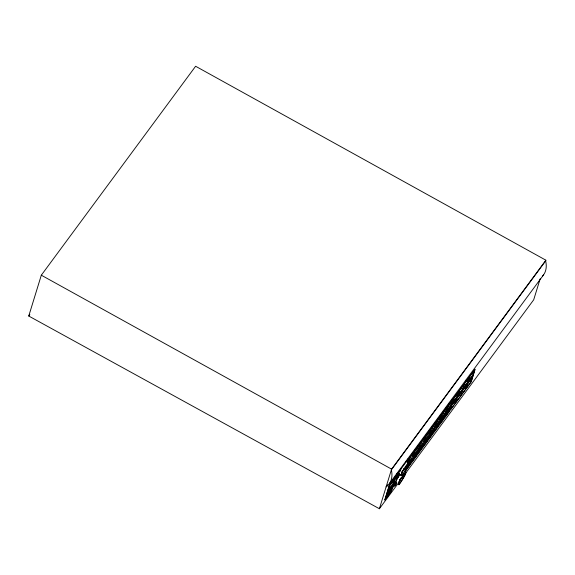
<?xml version="1.0" encoding="UTF-8"?>
<svg xmlns="http://www.w3.org/2000/svg" width="575" height="575" viewBox="0 0 575 575"><rect width="100%" height="100%" fill="white"/><g stroke="black" fill="none" stroke-linecap="round" stroke-linejoin="round"><path stroke-width="0.86" d="M405.936 461.66L406.259 461.84L397.72 473.397A3.364 0.561 -61 0 0 395.866 477.077A3.364 0.561 -61 0 0 396.498 477.372L397.433 476.107M395.823 482.475L396.736 479.255L400.229 474.433M398.719 473.225L399.165 471.004L399.668 470.767M398.59 473.908L401.3 475.403L402.105 472.097M395.413 484.373L395.456 484.768L395.981 484.243M400.25 470.637L400.502 469.998M401.336 477.559L400.739 478.529L400.847 478.163M407.819 459.799L408.976 460.446L407.675 463.378M408.351 463.802L402.608 471.162M398.015 483.532L379.392 508.746L28.75 316.027L41.314 275.195L195.615 66.254L545.876 260.195L545.653 260.928A35.477 21.685 36.4 0 1 542.642 275.986M379.392 508.746L391.575 469.135L545.876 260.195M389.627 484.531L384.941 499.754L391.287 491.165L395.974 475.942M387.083 495.449L387.471 494.924M388.067 494.119L388.456 493.594M393.3 482.971L394.472 479.169L391.942 481.943L389.943 485.307L388.772 489.102L393.3 482.971L391.863 482.173M406.582 467.64L405.583 470.875L449.247 411.75L453.481 398.001L409.817 457.132L408.07 462.789M407.639 465.197L406.784 467.978L407.876 466.497L407.653 467.216L408.171 466.526L408.042 466.929L411.197 462.005L412.261 458.541L407.855 464.507M414.079 452.626L411.628 455.292L409.673 458.598L408.602 462.063L413.116 455.953M412.275 458.368L413.633 459.123L413.511 459.533L416.659 454.602L417.73 451.138L413.317 457.103L412.253 460.575L413.346 459.094L412.153 461.207L413.087 459.598M417.45 450.937L418.808 451.691L418.586 452.417L421.87 447.709L420.871 449.406L418.765 448.277M420.807 449.406L422.129 447.206L423.193 443.735L418.787 449.7L417.716 453.172L418.808 451.691M423.207 443.562L424.566 444.317L424.443 444.727L427.34 440.306L426.521 441.413M424.019 444.798L423.085 446.401L424.278 444.288L423.186 445.769L424.249 442.304L428.655 436.332L427.592 439.803L426.276 442.01L424.911 441.255M429.604 431.178L426.068 436.389L425.004 439.861L429.41 433.895L430.474 430.423L429.381 431.904L430.567 429.798L429.568 431.494M428.346 436.173L429.712 436.928L429.489 437.654L429.999 436.964L429.877 437.367L433.025 432.443L434.096 428.972L429.683 434.944L428.519 439.041L429.453 437.438L428.706 438.459M435.038 423.818L431.502 429.029L430.438 432.501L434.844 426.535L435.915 423.063L434.815 424.544L436.008 422.438L435.002 424.134M435.469 429.561L435.34 429.963L438.495 425.04L439.559 421.576L435.153 427.541L434.082 431.013L435.469 429.561L434.103 428.806M441.377 415.66L440.285 417.141L440.507 416.422L439.997 417.112L440.119 416.71L436.971 421.633L435.9 425.098L440.313 419.132L441.471 415.035L440.472 416.731L441.291 415.624M439.278 421.374L440.644 422.129L439.451 424.242L440.385 422.632M439.573 421.403L440.932 422.158L440.809 422.567L443.706 418.14L442.887 419.254M440.644 422.129L439.552 423.61L440.615 420.138L445.028 414.173L443.957 417.637L442.642 419.843L440.601 418.715M445.97 409.019L442.434 414.23L441.37 417.702L445.776 411.729L446.847 408.257L445.747 409.738L446.94 407.632L445.934 409.328M445.036 414L446.401 414.755L446.272 415.164L449.168 410.744L448.169 412.44L446.746 411.686M448.105 412.44L449.427 410.241L450.491 406.769L446.085 412.735L445.014 416.207L446.401 414.755M452.309 400.861L449.858 403.521L447.903 406.827L446.832 410.298L451.246 404.326L452.403 400.229L451.404 401.932L452.223 400.818M455.386 402.989L456.78 398.468L451.864 405.123L450.469 409.644L455.386 402.989L453.84 402.133M457.599 395.801L459.058 391.05L454.142 397.713L452.683 402.457L457.599 395.801L456.054 394.946M456.227 394.709L457.772 395.564L459.231 390.813L464.327 383.92M462.048 391.338L456.952 398.231L455.565 402.752L460.654 395.859L462.221 391.101L467.31 384.201L465.923 388.722L460.827 395.622L459.281 394.766M457.772 395.564L462.868 388.671L464.499 383.683L469.595 376.79L468.136 381.534L463.04 388.434M468.309 381.297L469.768 376.553L474.864 369.653L473.397 374.404L468.309 381.297L466.763 380.442M471.191 381.592L472.578 377.071L467.489 383.963L466.095 388.484L471.191 381.592L469.646 380.736M540.155 278.81L533.693 299.805L404.397 474.885M398.094 474.116L398.18 473.728L397.756 474.152M395.19 483.367L395.248 482.957L394.982 483.223M404.168 468.366L403.614 469.272L403.7 468.898M401.99 472.377L401.609 475.065M396.283 476.122L397.957 472.844L399.632 473.283L397.95 476.56L396.283 476.122L396.793 475.92M393.379 485.372L395.054 482.094L396.728 482.533L395.054 485.81L393.379 485.372L393.897 485.171M397.44 476.761L399.632 473.283M394.543 486.012L396.728 482.533M406.503 464.751L405.253 467.791L401.846 472.413M403.7 473.886L402.45 476.927L398.547 482.202M400.818 471.565L401.034 471.112M401.947 472.327L402.227 471.716M405.102 467.216L405.095 466.914M401.364 468.912L401.666 468.402M400.214 479.234L399.92 479.744M402.184 476.618L402.241 476.186M404.707 471.795L405.576 470.537L405.138 471.752M406.482 468.639L406.971 467.727M402.342 471.629L408.113 463.5C411.298 461.121 401.127 477.351 401.515 475.367L401.3 475.403M399.56 480.542L398.619 484.624C398.64 486.867 408.458 469.782 405.217 472.758L399.704 480.448M403.003 470.098L402.766 470.479M406.388 461.725L407.071 460.51L408.236 461.157L408.976 460.446M407.553 462.372L408.236 461.157M404.656 471.622L406.079 469.696L405.116 472.025M402.428 471.471L402.579 471.083M399.927 479.945L398.798 484.2C398.209 485.875 408.336 471.191 405.131 473.045L399.977 480.024M28.75 316.027L29.814 314.582M545.653 260.928L391.352 469.868A35.477 21.685 36.4 0 1 386.105 486.91L387.701 484.754M389.268 483.783L543.569 274.843M406.259 461.84L407.883 459.641L407.56 459.461A3.335 0.553 -61 0 1 408.07 460.208M416.322 449.089L415.387 450.692L416.142 449.679M418.672 445.984L415.136 451.195L414.072 454.66L418.586 448.55M427.254 434.29L426.319 435.893L427.074 434.872M443.62 412.124L442.685 413.734L443.44 412.713M413.993 452.59L413.173 453.697L414.173 452L413.015 456.097L411.65 455.342M418.636 446.293L419.635 444.597L418.449 446.703L419.542 445.223L418.478 448.694L416.437 447.566M395.543 476.898A3.364 0.561 -61 0 0 396.175 477.2L397.117 475.927M398.906 474.116L401.515 475.367M424.048 441.147L419.534 447.264L420.605 443.792L423.753 438.869L423.631 439.278L424.142 438.581L423.919 439.307L425.011 437.827L423.94 441.291L422.582 440.536M462.724 389.124L457.635 396.017L457.089 397.778L467.993 381.987L467.453 383.748L462.357 390.648M397.641 477.336A2.695 0.446 -61 0 1 397.799 477.106L398.123 477.286A2.695 0.446 -61 0 0 396.391 480.535L394.824 482.648A3.364 0.561 -61 0 0 392.962 486.328A3.364 0.561 -61 0 0 393.602 486.63L394.572 485.307M428.619 438.409L429.712 436.928M392.646 486.148A3.364 0.561 -61 0 0 393.278 486.45L394.256 485.128M415.588 456.219L416.408 455.105L415.402 456.809M431.954 434.053L432.774 432.946L431.768 434.643M413.123 459.813L413.633 459.123M424.055 445.014L424.566 444.317M440.421 422.855L440.932 422.158M471.852 373.549L473.397 374.404M465.815 380.255L468.136 381.534M464.377 387.866L465.923 388.722M460.546 387.385L462.868 388.671M458.332 394.572L460.654 395.859M449.197 403.197L451.246 404.326M448.062 409.486L449.427 410.241M446.969 410.967L448.327 411.722M444.418 410.974L445.776 411.729M446.236 412.383L447.594 413.137M446.107 412.793L447.472 413.547M442.599 416.889L443.957 417.637M441.499 418.37L442.865 419.118M438.265 417.996L440.313 419.132M440.083 419.405L442.132 420.541M439.961 419.815L442.003 420.943M437.129 424.285L438.495 425.04M436.037 425.766L437.395 426.521M435.814 426.492L437.18 427.247M433.485 425.78L434.844 426.535M435.304 427.189L436.662 427.937M435.174 427.592L436.54 428.346M431.667 431.688L433.025 432.443M430.567 433.169L431.933 433.924M430.344 433.895L431.71 434.65M427.369 432.759L429.41 433.895M429.834 434.585L431.2 435.34M429.029 434.614L431.07 435.749M426.226 439.048L427.592 439.803M425.133 440.529L426.499 441.284M424.4 441.945L425.766 442.7M424.278 442.355L425.637 443.109M420.763 446.452L422.129 447.206M419.671 447.932L421.029 448.687M418.938 449.348L420.296 450.103M418.126 449.377L420.174 450.505M415.294 453.848L416.659 454.602M414.201 455.328L415.567 456.083M413.978 456.054L415.344 456.809M413.468 456.751L414.834 457.506M413.346 457.154L414.704 457.908M409.831 461.251L411.197 462.005M408.739 462.731L410.097 463.486M407.833 463.076L409.874 464.212M408.006 464.147L409.364 464.902M407.876 464.557L409.242 465.312M41.314 275.195L391.575 469.135M397.957 472.844L399.115 473.484M396.858 474.583L398.022 475.223M396.391 480.535L396.067 480.355A2.695 0.446 -61 0 1 396.247 479.873M395.054 482.094L396.218 482.734M393.961 483.834L395.126 484.473M407.883 459.641A3.335 0.553 -61 0 1 408.387 460.388M395.974 475.791A3.364 0.561 -61 0 1 396.283 475.144M396.635 474.476A3.364 0.561 -61 0 1 397.397 473.218M396.498 479.32A2.695 0.446 -61 0 1 396.793 478.731M396.958 478.429A2.695 0.446 -61 0 1 397.469 477.588M393.077 485.041A3.364 0.561 -61 0 1 393.386 484.394M393.738 483.726A3.364 0.561 -61 0 1 394.5 482.468M395.183 484.89L396.125 483.446L395.183 484.89M398.08 475.64L399.021 474.195L398.08 475.64M407.495 462.882L408.437 461.438L407.495 462.882M389.541 484.545L384.74 500.142L391.381 491.158L396.175 475.554L389.541 484.545M387.076 494.543L386.271 497.159L390.626 491.266L391.431 488.649L387.076 494.543M387.938 491.733L387.14 494.335L391.496 488.434L392.294 485.839L387.938 491.733M390.281 484.193L390.102 484.783L391.194 482.957L390.281 484.193M386.896 495.707L386.731 496.225L390.684 490.576L386.896 495.707M388.082 491.848L387.917 492.387L391.877 486.709L388.082 491.848M393.918 479.255L393.731 479.866L394.817 478.033L393.918 479.255M406.87 468.021L406.69 468.603L407.625 467.001L406.87 468.021M410.104 457.506L409.925 458.095L410.852 456.493L410.104 457.506M410.119 463.622L409.939 464.205L410.938 462.508L410.119 463.622M417.802 453.215L417.622 453.804L418.557 452.202L417.802 453.215M421.037 442.707L420.857 443.296L421.784 441.686L421.037 442.707M424.285 438.308L424.106 438.897L425.105 437.194L424.285 438.308M431.933 427.944L431.753 428.533L432.688 426.93L431.933 427.944M434.168 431.056L433.988 431.645L434.923 430.035L434.168 431.056M437.402 420.548L437.223 421.13L438.157 419.527L437.402 420.548M437.417 426.657L437.237 427.239L438.236 425.543L437.417 426.657M445.1 416.25L444.921 416.839L445.855 415.236L445.1 416.25M448.335 405.742L448.155 406.331L449.082 404.721L448.335 405.742M454.034 397.72L450.153 410.334L471.227 381.807L475.108 369.193L454.034 397.72M452.539 402.91L452 404.671L456.917 398.015L457.456 396.254L452.539 402.91M468.172 381.75L467.626 383.511L472.722 376.618L473.261 374.857L468.172 381.75M453.438 401.939L452.741 403.456L453.438 401.939M454.746 400.164L454.056 401.681L454.746 400.164M455.522 399.115L454.825 400.638L455.522 399.115M456.751 397.454L456.054 398.971L456.751 397.454M458.455 395.14L457.765 396.657L458.455 395.14M459.77 393.365L459.08 394.881L459.77 393.365M460.539 392.315L459.849 393.839L460.539 392.315M461.768 390.655L461.078 392.172L461.768 390.655M463.845 387.838L463.155 389.361L463.845 387.838M465.161 386.062L464.463 387.579L465.161 386.062M465.93 385.02L465.24 386.537L465.93 385.02M467.159 383.353L466.469 384.869L467.159 383.353M469.049 380.794L468.359 382.31L469.049 380.794M470.364 379.018L469.674 380.535L470.364 379.018M471.133 377.969L470.443 379.493L471.133 377.969M472.363 376.309L471.673 377.825L472.363 376.309"/></g></svg>
